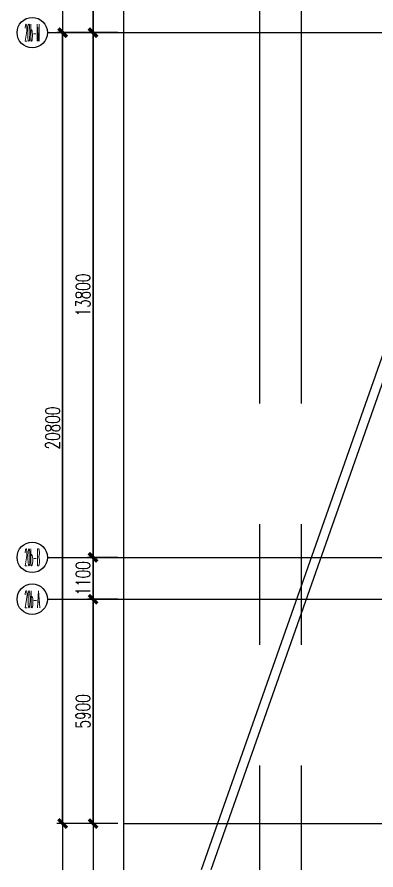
# Model space of a CAD drawing. Extents: x 296441 to 853063, y 459050 to 1117990.
# Drawn here: x 760649 to 770094, y 865610 to 888041 of the extents above; entities that cross this region are included whole.
import ezdxf
from ezdxf.enums import TextEntityAlignment as Align

# ---------------------------------------------------------------- set-up
doc = ezdxf.new("R2010")
doc.units = 0
doc.header["$LTSCALE"] = 1000
doc.linetypes.add('20-GRID$0$CENTER2', pattern=[28.575, 19.05, -3.175, 3.175, -3.175])
doc.layers.add('20-GRID$0$A-ANNO-NPLT', color=215, linetype='Continuous', plot=False)
for name, color, linetype in [('20-GRID$0$G-GRID', 8, '20-GRID$0$CENTER2'), ('20-GRID$0$G-GRID-IDEN', 4, 'Continuous'), ('BSMT-PLAN-BS01$0$A-WALL', 1, 'Continuous'), ('G-XREF', 2, 'Continuous'), ('PUB_DIM', 3, 'Continuous')]:
    doc.layers.add(name, color=color, linetype=linetype)
doc.styles.add('20-GRID$0$COMPLEX', font='COMPLEX')
doc.styles.add('ZT-DIMSTYLE', font='ROMANS.shx', dxfattribs={"width": 0.7, "bigfont": 'CHINESE.shx'})
doc.dimstyles.new('ZT-DIM150', dxfattribs={"dimscale": 150, "dimtxt": 2.5, "dimasz": 1.5, "dimexe": 1, "dimexo": 1, "dimgap": 0.5, "dimtad": 1, "dimdec": 0, "dimdsep": 46, "dimtxsty": 'ZT-DIMSTYLE', "dimblk": 'ARCHTICK', "dimcen": 2.5, "dimclrd": 175, "dimclre": 175, "dimclrt": 7, "dimazin": 2, "dimtfac": 1, "dimtix": 1, "dimtmove": 2, "dimatfit": 3, "dimfxl": 0, "dimarcsym": 0})

# ---------------------------------------------------------------- blocks, each defined once
blk = doc.blocks.new('20-GRID$0$_axiso')
blk.add_circle((0, 0), 0.5)
at = {"layer": '20-GRID$0$G-GRID-IDEN', "style": '20-GRID$0$COMPLEX', "width": 1.041667}
blk.add_attdef('A', text='', height=0.56, dxfattribs=at).set_placement((-0.25, -0.28), (0.25, -0.28), align=Align.FIT)
blk = doc.blocks.new('_ArchTick')
at = {"color": 0, "linetype": 'ByBlock', "const_width": 0.4}
blk.add_lwpolyline([(-0.5, -0.5), (0.5, 0.5)], dxfattribs=at)
blk = doc.blocks.new('*D2026')
at = {"layer": 'Defpoints', "color": 0, "transparency": 16777216}
for p in [(-5474, 7120), (-4674, 7120, 0), (-4674, 1220)]:
    blk.add_point(p, dxfattribs=at)
at = {"layer": 'PUB_DIM', "color": 175, "linetype": 'ByBlock', "lineweight": -2, "transparency": 16777216}
for p, q in [((-4824, 7120), (-5624, 7120)), ((-5474, 1220), (-5474, 7120)), ((-4824, 1220), (-5624, 1220))]:
    blk.add_line(p, q, dxfattribs=at)
at = {"layer": 'PUB_DIM', "color": 175, "lineweight": -2, "transparency": 16777216, "xscale": 225, "yscale": 225, "zscale": 225}
for p, rotation in [((-5474, 7120), 90), ((-5474, 1220), 270)]:
    blk.add_blockref('_ArchTick', p, dxfattribs=dict(at, rotation=rotation))
at = {"layer": 'PUB_DIM', "color": 7, "transparency": 16777216, "insert": (-5737, 4170), "char_height": 375, "attachment_point": 5, "rotation": 90, "style": 'ZT-DIMSTYLE'}
blk.add_mtext('5900', dxfattribs=at)
blk = doc.blocks.new('*D2027')
at = {"layer": 'Defpoints', "color": 0, "transparency": 16777216}
for p in [(-5474, 8220), (-4674, 8220, 0), (-4674, 7120, 0)]:
    blk.add_point(p, dxfattribs=at)
at = {"layer": 'PUB_DIM', "color": 175, "linetype": 'ByBlock', "lineweight": -2, "transparency": 16777216}
for p, q in [((-4824, 8220), (-5624, 8220)), ((-5474, 7120), (-5474, 8220)), ((-4824, 7120), (-5624, 7120))]:
    blk.add_line(p, q, dxfattribs=at)
at = {"layer": 'PUB_DIM', "color": 175, "lineweight": -2, "transparency": 16777216, "xscale": 225, "yscale": 225, "zscale": 225}
for p, rotation in [((-5474, 8220), 90), ((-5474, 7120), 270)]:
    blk.add_blockref('_ArchTick', p, dxfattribs=dict(at, rotation=rotation))
at = {"layer": 'PUB_DIM', "color": 7, "transparency": 16777216, "insert": (-5737, 7670), "char_height": 375, "attachment_point": 5, "rotation": 90, "style": 'ZT-DIMSTYLE'}
blk.add_mtext('1100', dxfattribs=at)
blk = doc.blocks.new('*D2028')
at = {"layer": 'Defpoints', "color": 0, "transparency": 16777216}
for p in [(-5474, 22020), (-4674, 22020, 0), (-4674, 8220, 0)]:
    blk.add_point(p, dxfattribs=at)
at = {"layer": 'PUB_DIM', "color": 175, "linetype": 'ByBlock', "lineweight": -2, "transparency": 16777216}
for p, q in [((-4824, 22020), (-5624, 22020)), ((-5474, 8220), (-5474, 22020)), ((-4824, 8220), (-5624, 8220))]:
    blk.add_line(p, q, dxfattribs=at)
at = {"layer": 'PUB_DIM', "color": 175, "lineweight": -2, "transparency": 16777216, "xscale": 225, "yscale": 225, "zscale": 225}
for p, rotation in [((-5474, 22020), 90), ((-5474, 8220), 270)]:
    blk.add_blockref('_ArchTick', p, dxfattribs=dict(at, rotation=rotation))
at = {"layer": 'PUB_DIM', "color": 7, "transparency": 16777216, "insert": (-5737, 15120), "char_height": 375, "attachment_point": 5, "rotation": 90, "style": 'ZT-DIMSTYLE'}
blk.add_mtext('13800', dxfattribs=at)
blk = doc.blocks.new('*D2029')
at = {"layer": 'Defpoints', "color": 0, "transparency": 16777216}
for p in [(-5474, 24120), (-4674, 24120), (-4674, 22020, 0)]:
    blk.add_point(p, dxfattribs=at)
at = {"layer": 'PUB_DIM', "color": 175, "linetype": 'ByBlock', "lineweight": -2, "transparency": 16777216}
for p, q in [((-4824, 24120), (-5624, 24120)), ((-5474, 22020), (-5474, 24120)), ((-4824, 22020), (-5624, 22020))]:
    blk.add_line(p, q, dxfattribs=at)
at = {"layer": 'PUB_DIM', "color": 175, "lineweight": -2, "transparency": 16777216, "xscale": 225, "yscale": 225, "zscale": 225}
for p, rotation in [((-5474, 24120), 90), ((-5474, 22020), 270)]:
    blk.add_blockref('_ArchTick', p, dxfattribs=dict(at, rotation=rotation))
at = {"layer": 'PUB_DIM', "color": 7, "transparency": 16777216, "insert": (-5737, 23070), "char_height": 375, "attachment_point": 5, "rotation": 90, "style": 'ZT-DIMSTYLE'}
blk.add_mtext('2100', dxfattribs=at)
blk = doc.blocks.new('*D2030')
at = {"layer": 'Defpoints', "color": 0, "transparency": 16777216}
for p in [(-6274, 22020), (-4674, 22020, 0), (-4674, 1220)]:
    blk.add_point(p, dxfattribs=at)
at = {"layer": 'PUB_DIM', "color": 175, "linetype": 'ByBlock', "lineweight": -2, "transparency": 16777216}
for p, q in [((-4824, 22020), (-6424, 22020)), ((-6274, 1220), (-6274, 22020)), ((-4824, 1220), (-6424, 1220))]:
    blk.add_line(p, q, dxfattribs=at)
at = {"layer": 'PUB_DIM', "color": 175, "lineweight": -2, "transparency": 16777216, "xscale": 225, "yscale": 225, "zscale": 225}
for p, rotation in [((-6274, 22020), 90), ((-6274, 1220), 270)]:
    blk.add_blockref('_ArchTick', p, dxfattribs=dict(at, rotation=rotation))
at = {"layer": 'PUB_DIM', "color": 7, "transparency": 16777216, "insert": (-6537, 11620), "char_height": 375, "attachment_point": 5, "rotation": 90, "style": 'ZT-DIMSTYLE'}
blk.add_mtext('20800', dxfattribs=at)
blk = doc.blocks.new('YQ121111477')
at = {"layer": '20-GRID$0$A-ANNO-NPLT'}
for points in [[(83740, 0), (83740, 32920.2), (-6274.1, 32920.2), (-6274.1, 0)], [(82940, 0), (82940, 32120.2), (-5474.1, 32120.2), (-5474.1, 0)], [(82140, 0), (82140, 31320.2), (-4674.1, 31320.2), (-4674.1, 0)]]:
    blk.add_lwpolyline(points, dxfattribs=at)
at = {"layer": '20-GRID$0$G-GRID'}
for p, q in [((-1090, 31320.2, -0.1), (-1090, 0, -0.1)), ((0, 31320.2), (0, 0)), ((-4674.1, 22020.2, 0), (82140, 22020.2, 0)), ((-4674.1, 8220.2, 0), (82140, 8220.2, 0)), ((-4674.1, 7120.2, 0), (82140, 7120.2, 0)), ((-4674.1, 1220.2), (82140, 1220.2))]:
    blk.add_line(p, q, dxfattribs=at)
at = {"layer": '20-GRID$0$G-GRID-IDEN'}
for p, q in [((-6674.1, 22020.2, 0), (-4674.1, 22020.2, 0)), ((-6674.1, 8220.2, 0), (-4674.1, 8220.2, 0)), ((-6674.1, 7120.2, 0), (-4674.1, 7120.2, 0))]:
    blk.add_line(p, q, dxfattribs=at)
at = {"layer": 'BSMT-PLAN-BS01$0$A-WALL', "color": 1}
for p, q in [((7913.8, 29920.2, 0), (-2631.8, 0, 0)), ((8168.3, 29920.2, 0), (-2377.3, 0, 0))]:
    blk.add_line(p, q, dxfattribs=at)
at = {"layer": '20-GRID$0$G-GRID-IDEN'}
ref = blk.add_blockref('20-GRID$0$_axiso', (-7074.1, 22020.2, 0), dxfattribs=dict(at, xscale=800, yscale=800, zscale=800))
ref.add_attrib('A', '20b-M', dxfattribs={"height": 448, "style": '20-GRID$0$COMPLEX', "width": 0.173611}).set_placement((-7274.1, 21796.2, 0), (-6874.1, 21796.2, 0), align=Align.FIT)
ref = blk.add_blockref('20-GRID$0$_axiso', (-7074.1, 8220.2, 0), dxfattribs=dict(at, xscale=800, yscale=800, zscale=800))
ref.add_attrib('A', '20b-B', dxfattribs={"height": 448, "style": '20-GRID$0$COMPLEX', "width": 0.180288}).set_placement((-7274.1, 7996.2, 0), (-6874.1, 7996.2, 0), align=Align.FIT)
ref = blk.add_blockref('20-GRID$0$_axiso', (-7074.1, 7120.2, 0), dxfattribs=dict(at, xscale=800, yscale=800, zscale=800))
ref.add_attrib('A', '20b-A', dxfattribs={"height": 448, "style": '20-GRID$0$COMPLEX', "width": 0.178571}).set_placement((-7274.1, 6896.2, 0), (-6874.1, 6896.2, 0), align=Align.FIT)
at = {"layer": 'PUB_DIM'}
for base, p1, p2, picture, middle in [((-5474.1, 24120.2), (-4674.1, 22020.2, 0), (-4674.1, 24120.2), '*D2029', (-5736.6, 23070.2)), ((-6274.1, 22020.2), (-4674.1, 1220.2), (-4674.1, 22020.2, 0), '*D2030', (-6536.6, 11620.2)), ((-5474.1, 22020.2), (-4674.1, 8220.2, 0), (-4674.1, 22020.2, 0), '*D2028', (-5736.6, 15120.2)), ((-5474.1, 8220.2), (-4674.1, 7120.2, 0), (-4674.1, 8220.2, 0), '*D2027', (-5736.6, 7670.2)), ((-5474.1, 7120.2), (-4674.1, 1220.2), (-4674.1, 7120.2, 0), '*D2026', (-5736.6, 4170.2))]:
    dim = blk.add_linear_dim(base=base, p1=p1, p2=p2, angle=90, dimstyle='ZT-DIM150', dxfattribs=at)
    dim.commit()
    dim.dimension.update_dxf_attribs({"geometry": picture, "text_midpoint": middle})

msp = doc.modelspace()

# ---------------------------------------------------------------- block references
at = {"layer": 'G-XREF'}
msp.add_blockref('YQ121111477', (768123.1, 865610.4), dxfattribs=at)

doc.saveas('drawing.dxf')
